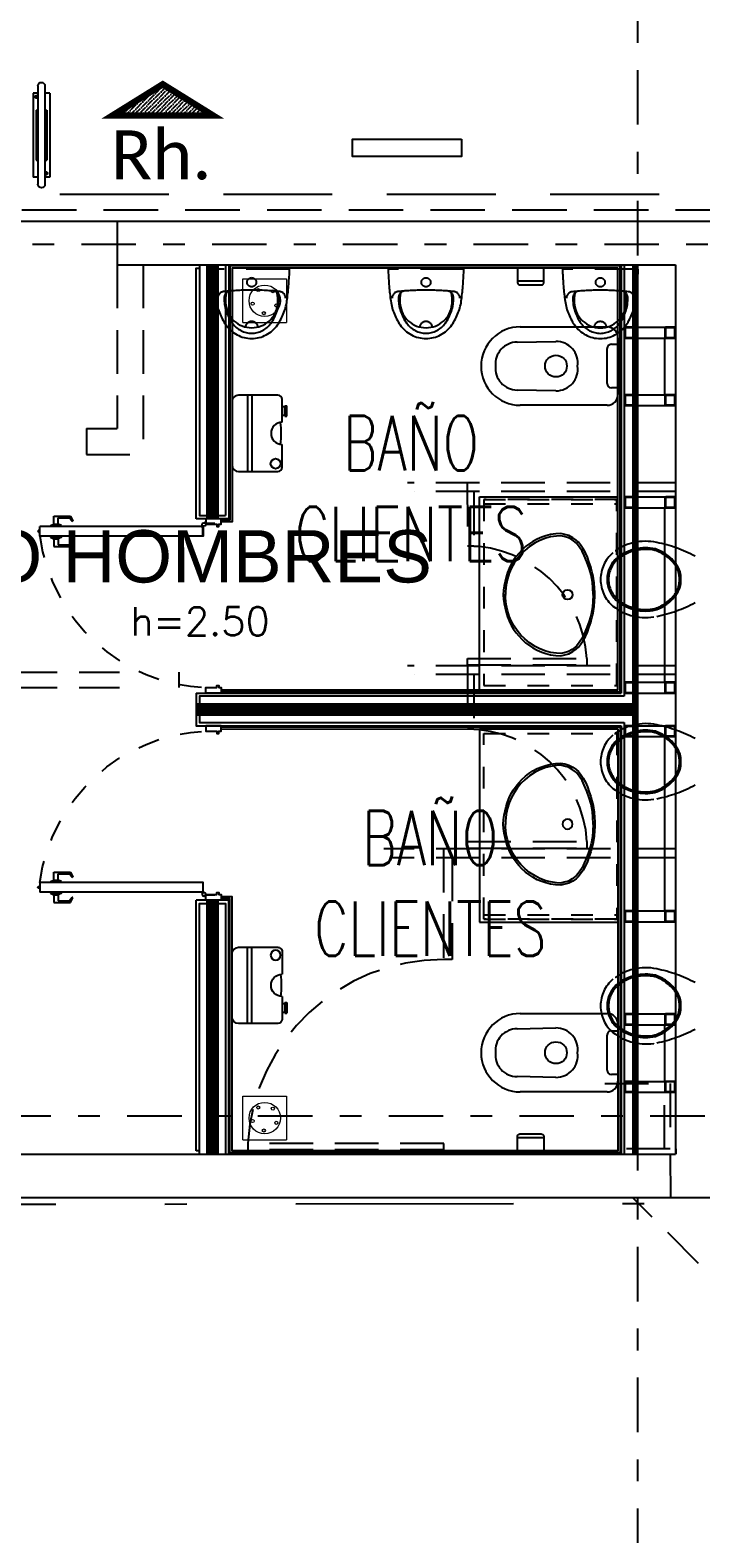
# Model space of a CAD drawing. Header units: millimetres. Extents: x 340 to 1003762, y 22 to 362022.
# Drawn here: x 433.36 to 436.44, y 32.43 to 39.33 of the extents above; entities that cross this region are included whole.
import ezdxf
from ezdxf.enums import TextEntityAlignment as Align
from ezdxf.xclip import XClip

# ---------------------------------------------------------------- set-up
doc = ezdxf.new("R2010")
doc.units = ezdxf.units.MM
doc.header["$XCLIPFRAME"] = 0
for name, pattern in [('LSBB_P_002 - PLANTA 1° NIVEL SALA DE VENTAS$0$000_ALTILLO PROPUESTA$0$HIDDEN', [0.375, 0.25, -0.125]), ('LSBB_P_002 - PLANTA 1° NIVEL SALA DE VENTAS$0$CONTINUOS', [0]), ('LSBB_P_002 - PLANTA 1° NIVEL SALA DE VENTAS$0$DASHDOT2', [0.5, 0.25, -0.125, 0, -0.125]), ('LSBB_P_002 - PLANTA 1° NIVEL SALA DE VENTAS$0$DASHDOTX2', [2, 1, -0.5, 0, -0.5]), ('LSBB_P_002 - PLANTA 1° NIVEL SALA DE VENTAS$0$DASHED', [0.75, 0.5, -0.25]), ('LSBB_P_002 - PLANTA 1° NIVEL SALA DE VENTAS$0$HIDDEN', [0.375, 0.25, -0.125]), ('LSBB_P_002 - PLANTA 1° NIVEL SALA DE VENTAS$0$HIDDEN2', [0.1875, 0.125, -0.0625])]:
    doc.linetypes.add(name, pattern=pattern)
for name, color, linetype in [('LSBB_P_002 - PLANTA 1° NIVEL SALA DE VENTAS$0$A-BAÑO-MUEB-ARTF', 2, 'Continuous'), ('LSBB_P_002 - PLANTA 1° NIVEL SALA DE VENTAS$0$A-DEMOLICIONES', 30, 'LSBB_P_002 - PLANTA 1° NIVEL SALA DE VENTAS$0$DASHED'), ('LSBB_P_002 - PLANTA 1° NIVEL SALA DE VENTAS$0$A-Equipos', 8, 'Continuous'), ('LSBB_P_002 - PLANTA 1° NIVEL SALA DE VENTAS$0$A-LAYOUT', 7, 'Continuous'), ('LSBB_P_002 - PLANTA 1° NIVEL SALA DE VENTAS$0$A-PILETAS NUEVAS 20-20', 8, 'Continuous'), ('LSBB_P_002 - PLANTA 1° NIVEL SALA DE VENTAS$0$A-PUERTAS', 2, 'Continuous'), ('LSBB_P_002 - PLANTA 1° NIVEL SALA DE VENTAS$0$A-SE CONSTRUYE RELLENO', 10, 'LSBB_P_002 - PLANTA 1° NIVEL SALA DE VENTAS$0$CONTINUOS'), ('LSBB_P_002 - PLANTA 1° NIVEL SALA DE VENTAS$0$A-TABIQUES', 3, 'Continuous'), ('LSBB_P_002 - PLANTA 1° NIVEL SALA DE VENTAS$0$A-Textos', 2, 'Continuous'), ('LSBB_P_002 - PLANTA 1° NIVEL SALA DE VENTAS$0$CENEFA', 6, 'LSBB_P_002 - PLANTA 1° NIVEL SALA DE VENTAS$0$HIDDEN'), ('LSBB_P_002 - PLANTA 1° NIVEL SALA DE VENTAS$0$EJES', 8, 'LSBB_P_002 - PLANTA 1° NIVEL SALA DE VENTAS$0$DASHDOT2'), ('LSBB_P_002 - PLANTA 1° NIVEL SALA DE VENTAS$0$MUROS', 5, 'Continuous'), ('LSBB_P_002 - PLANTA 1° NIVEL SALA DE VENTAS$0$N- EXTINTOR O RH', 1, 'Continuous'), ('XREF', 7, 'Continuous')]:
    doc.layers.add(name, color=color, linetype=linetype)
doc.styles.add('LSBB_P_002 - PLANTA 1° NIVEL SALA DE VENTAS$0$REF-LAYOUT-19$0$REF-LAYOUT-13$0$ROMANS', font='romans', dxfattribs={"height": 52})
doc.styles.add('LSBB_P_002 - PLANTA 1° NIVEL SALA DE VENTAS$0$ROMANS', font='romans')
doc.styles.add('LSBB_P_002 - PLANTA 1° NIVEL SALA DE VENTAS$0$SANSSERIF', font='sas_____.pfb')
doc.styles.add('LSBB_P_002 - PLANTA 1° NIVEL SALA DE VENTAS$0$STANDARD', font='txt')

# ---------------------------------------------------------------- blocks, each defined once
blk = doc.blocks.new('LSBB_P_002 - PLANTA 1° NIVEL SALA DE VENTAS$0$A$C4E5774C4')
for p, q in [((0.05, 0.18), (0.4482, 0.18)), ((0, -0.13), (0, 0.13)), ((0, 0.1), (0.0303, 0.1)), ((0.0503, 0.08), (0.0503, -0.08)), ((0.2845, 0.1135), (0.4625, 0.1098)), ((0.0303, -0.1), (0, -0.1)), ((0.4625, -0.1098), (0.2845, -0.1135)), ((0.4482, -0.18), (0.05, -0.18))]:
    blk.add_line(p, q)
blk.add_circle((0.2845, 0), 0.05)
for centre, radius, start, end in [((0.05, 0.13), 0.05, 89.99988, 179.99988), ((0.4482, 0), 0.18, 269.99988, 89.99988), ((0.0303, 0.08), 0.02, 359.99988, 89.99988), ((0.2845, 0.0135), 0.1, 89.99988, 187.75312), ((0.4625, 0.0098), 0.1, 354.37352, 89.99988), ((0.2845, -0.0135), 0.1, 172.24665, 269.99988), ((0.4625, -0.0098), 0.1, 269.99988, 5.62624), ((0.05, -0.13), 0.05, 179.99988, 269.99988), ((0.0303, -0.08), 0.02, 269.99988, 359.99988)]:
    blk.add_arc(centre, radius, start, end)
blk = doc.blocks.new('LSBB_P_002 - PLANTA 1° NIVEL SALA DE VENTAS$0$A$C780E563A')
at = {"lineweight": 20}
for p, q in [((0, 0), (0.2, 0)), ((0, -0.2), (0, 0)), ((0.2, 0), (0.2, -0.2)), ((0, -0.2), (0.2, -0.2))]:
    blk.add_line(p, q, dxfattribs=at)
for centre, radius in [((0.1, -0.1), 0.072), ((0.0701, -0.0513), 0.00705), ((0.137, -0.0565), 0.00705), ((0.0445, -0.1134), 0.00705), ((0.1528, -0.1218), 0.00705), ((0.0956, -0.157), 0.00705), ((0.0956, -0.157), 0.00705)]:
    blk.add_circle(centre, radius, dxfattribs=at)
blk = doc.blocks.new('LSBB_P_002 - PLANTA 1° NIVEL SALA DE VENTAS$0$PUERTA')
at = {"layer": 'LSBB_P_002 - PLANTA 1° NIVEL SALA DE VENTAS$0$A-PUERTAS', "color": 8}
for p, q in [((10820.3528, -160.5567), (10820.3416, -160.5794)), ((10820.3416, -160.5794), (10820.3449, -160.5808)), ((10820.3449, -160.5808), (10820.3566, -160.5645)), ((10820.4282, -160.5567), (10820.3528, -160.5567)), ((10820.4082, -160.5645), (10820.3566, -160.5645)), ((10820.4082, -160.5926), (10820.4082, -160.5645)), ((10820.4282, -160.5926), (10820.4282, -160.5567)), ((10819.7428, -160.609), (10819.7444, -160.609)), ((10819.7446, -160.608), (10819.7446, -160.645)), ((10819.7446, -160.645), (10819.7446, -160.649)), ((10820.3932, -160.5994), (10820.4082, -160.5926)), ((10820.4432, -160.5994), (10820.3932, -160.5994)), ((10820.3932, -160.604), (10820.3932, -160.5994)), ((10820.3932, -160.649), (10820.3932, -160.6536)), ((10820.4432, -160.6536), (10820.3932, -160.6536)), ((10820.3932, -160.6536), (10820.4082, -160.6604)), ((10820.4282, -160.5926), (10820.4082, -160.5926)), ((10820.4432, -160.5994), (10820.4282, -160.5926)), ((10820.4432, -160.6536), (10820.4282, -160.6604)), ((10820.4432, -160.604), (10820.4432, -160.5994)), ((10820.4432, -160.649), (10820.4432, -160.6536)), ((10820.4928, -160.6275), (10820.5018, -160.6275)), ((10820.4928, -160.6299), (10820.5004, -160.6299)), ((10820.5004, -160.6299), (10820.5004, -160.6275)), ((10820.5018, -160.6275), (10820.5018, -160.6256)), ((10819.6904, -160.6612), (10819.6966, -160.6612)), ((10819.6904, -160.6628), (10819.6904, -160.6612)), ((10819.6904, -160.6628), (10819.73, -160.6628)), ((10819.6966, -160.6604), (10819.6958, -160.6596)), ((10819.6966, -160.6604), (10819.6966, -160.6628)), ((10819.7023, -160.6604), (10819.7031, -160.6596)), ((10819.7023, -160.6628), (10819.7023, -160.6604)), ((10819.7023, -160.6612), (10819.7184, -160.6612)), ((10819.7184, -160.6604), (10819.7176, -160.6596)), ((10819.7184, -160.6604), (10819.7184, -160.6628)), ((10819.7242, -160.6604), (10819.725, -160.6596)), ((10819.7242, -160.6628), (10819.7242, -160.6604)), ((10819.7242, -160.6612), (10819.7306, -160.6612)), ((10820.3416, -160.6736), (10820.3449, -160.6722)), ((10820.3528, -160.6964), (10820.3416, -160.6736)), ((10820.3449, -160.6722), (10820.3566, -160.6885)), ((10820.4282, -160.6964), (10820.3528, -160.6964)), ((10820.4082, -160.6885), (10820.3566, -160.6885)), ((10820.4282, -160.6604), (10820.4082, -160.6604)), ((10820.4082, -160.6604), (10820.4082, -160.6885)), ((10820.4282, -160.6604), (10820.4282, -160.6964))]:
    blk.add_line(p, q, dxfattribs=at)
at = {"layer": 'LSBB_P_002 - PLANTA 1° NIVEL SALA DE VENTAS$0$A-PUERTAS'}
for p, q in [((10819.7428, -160.649), (10820.4928, -160.649)), ((10819.7446, -160.604), (10820.4928, -160.604)), ((10819.7446, -160.604), (10819.7446, -160.608)), ((10820.4928, -160.604), (10820.4928, -160.649))]:
    blk.add_line(p, q, dxfattribs=at)
for points in [[(10819.6606, -159.8846), (10819.7306, -159.8846), (10819.7306, -159.9096), (10819.6806, -159.9096), (10819.6806, -159.9196), (10819.6706, -159.9196), (10819.6706, -159.9096), (10819.6606, -159.9096), (10819.6606, -159.8846)], [(10819.6606, -160.6846), (10819.7306, -160.6846), (10819.7306, -160.6596), (10819.6806, -160.6596), (10819.6806, -160.6496), (10819.6706, -160.6496), (10819.6706, -160.6596), (10819.6606, -160.6596), (10819.6606, -160.6846)]]:
    blk.add_lwpolyline(points, close=True, dxfattribs=at)
blk.add_lwpolyline([(10819.7528, -160.649), (10819.7428, -160.649), (10819.7428, -160.604), (10819.7528, -160.604)], dxfattribs=at)
at = {"layer": 'LSBB_P_002 - PLANTA 1° NIVEL SALA DE VENTAS$0$A-PUERTAS', "color": 8}
for points in [[(10819.7444, -160.609), (10819.7444, -160.6168, 0.175682)], [(10819.7444, -160.6475, 0.175682), (10819.7453, -160.6506, -0.179898), (10819.7482, -160.6583)], [(10819.7184, -160.6612), (10819.7023, -160.6612, -0.414214)], [(10819.7276, -160.6612), (10819.7242, -160.6612, -0.414214)], [(10819.7292, -160.6628, -0.175682), (10819.7322, -160.6637, 0.179898), (10819.7399, -160.6666)]]:
    blk.add_lwpolyline(points, format="xyb", dxfattribs=at)
blk.add_circle((10819.7399, -160.6583), 0.00825, dxfattribs=at)
at = {"layer": 'LSBB_P_002 - PLANTA 1° NIVEL SALA DE VENTAS$0$A-PUERTAS', "color": 8, "linetype": 'LSBB_P_002 - PLANTA 1° NIVEL SALA DE VENTAS$0$HIDDEN2', "ltscale": 0.5}
blk.add_arc((10819.698, -160.711), 0.802, 7.66482, 87.76698, dxfattribs=at)
at = {"layer": 'LSBB_P_002 - PLANTA 1° NIVEL SALA DE VENTAS$0$A-PUERTAS', "color": 8}
for centre, radius, start, end in [((10819.7468, -160.6487), 0.00399, 183.93363, 211.44134), ((10820.492, -160.6348), 0.0134, 43.29489, 86.58517), ((10819.7304, -160.6652), 0.00399, 58.6144, 86.06637)]:
    blk.add_arc(centre, radius, start, end, dxfattribs=at)
blk = doc.blocks.new('LSBB_P_002 - PLANTA 1° NIVEL SALA DE VENTAS$0$YTRYTRYTRY')
at = {"linetype": 'Continuous'}
for p, q in [((10811.2349, -182.6878), (10811.2349, -181.8021)), ((10811.2349, -181.8021), (10811.8699, -181.8021)), ((10811.5876, -181.9826), (10811.561, -181.9863)), ((10811.6074, -181.981), (10811.5876, -181.9826)), ((10811.6238, -181.9848), (10811.6074, -181.981)), ((10811.4422, -182.0481), (10811.425, -182.0654)), ((10811.4637, -182.03), (10811.4422, -182.0481)), ((10811.4904, -182.0134), (10811.4637, -182.03)), ((10811.5119, -182.0021), (10811.4904, -182.0134)), ((10811.5386, -181.9916), (10811.5119, -182.0021)), ((10811.561, -181.9863), (10811.5386, -181.9916)), ((10811.6427, -181.9901), (10811.6238, -181.9848)), ((10811.6608, -181.9999), (10811.6427, -181.9901)), ((10811.6797, -182.015), (10811.6608, -181.9999)), ((10811.6926, -182.0315), (10811.6797, -182.015)), ((10811.7064, -182.0511), (10811.6926, -182.0315)), ((10811.7158, -182.0722), (10811.7064, -182.0511)), ((10811.3941, -182.1069), (10811.3812, -182.1287)), ((10811.4078, -182.0865), (10811.3941, -182.1069)), ((10811.425, -182.0654), (10811.4078, -182.0865)), ((10811.7279, -182.1001), (10811.7158, -182.0722)), ((10811.7382, -182.1302), (10811.7279, -182.1001)), ((10811.364, -182.1785), (10811.3579, -182.2056)), ((10811.3717, -182.1529), (10811.364, -182.1785)), ((10811.3812, -182.1287), (10811.3717, -182.1529)), ((10811.7468, -182.1604), (10811.7382, -182.1302)), ((10811.7528, -182.1935), (10811.7468, -182.1604)), ((10811.3545, -182.2373), (10811.354, -182.2494)), ((10811.354, -182.2513), (10811.354, -182.2494)), ((10811.354, -182.2513), (10811.354, -182.2531)), ((10811.3545, -182.2652), (10811.354, -182.2531)), ((10811.3579, -182.2056), (10811.3545, -182.2373)), ((10811.7545, -182.2199), (10811.7528, -182.1935)), ((10811.7563, -182.2494), (10811.7545, -182.2199)), ((10811.7563, -182.2531), (10811.7545, -182.2826)), ((10811.7563, -182.2494), (10811.7562, -182.2513)), ((10811.7563, -182.2531), (10811.7562, -182.2513)), ((10811.3579, -182.2969), (10811.3545, -182.2652)), ((10811.364, -182.324), (10811.3579, -182.2969)), ((10811.3717, -182.3496), (10811.364, -182.324)), ((10811.7528, -182.309), (10811.7468, -182.3421)), ((10811.7545, -182.2826), (10811.7528, -182.309)), ((10811.3812, -182.3738), (10811.3717, -182.3496)), ((10811.3941, -182.3956), (10811.3812, -182.3738)), ((10811.4078, -182.416), (10811.3941, -182.3956)), ((10811.7382, -182.3723), (10811.7279, -182.4024)), ((10811.7468, -182.3421), (10811.7382, -182.3723)), ((10811.425, -182.4371), (10811.4078, -182.416)), ((10811.4422, -182.4544), (10811.425, -182.4371)), ((10811.4637, -182.4725), (10811.4422, -182.4544)), ((10811.7064, -182.4514), (10811.6926, -182.471)), ((10811.7158, -182.4303), (10811.7064, -182.4514)), ((10811.7279, -182.4024), (10811.7158, -182.4303)), ((10811.4904, -182.4891), (10811.4637, -182.4725)), ((10811.5119, -182.5004), (10811.4904, -182.4891)), ((10811.5386, -182.5109), (10811.5119, -182.5004)), ((10811.561, -182.5162), (10811.5386, -182.5109)), ((10811.5876, -182.5199), (10811.561, -182.5162)), ((10811.6074, -182.5215), (10811.5876, -182.5199)), ((10811.6238, -182.5177), (10811.6074, -182.5215)), ((10811.6427, -182.5124), (10811.6238, -182.5177)), ((10811.6608, -182.5026), (10811.6427, -182.5124)), ((10811.6797, -182.4875), (10811.6608, -182.5026)), ((10811.6926, -182.471), (10811.6797, -182.4875)), ((10811.2349, -182.6878), (10811.8699, -182.6878))]:
    blk.add_line(p, q, dxfattribs=at)
at = {"color": 6, "linetype": 'LSBB_P_002 - PLANTA 1° NIVEL SALA DE VENTAS$0$HIDDEN2', "ltscale": 0.5}
for p, q in [((10811.2549, -181.8147), (10811.8649, -181.8147)), ((10811.2549, -181.8347), (10811.8649, -181.8347))]:
    blk.add_line(p, q, dxfattribs=at)
at = {"ltscale": 0.5}
blk.add_line((10811.8699, -182.6878), (10811.8699, -181.8021), dxfattribs=at)
at = {"color": 6, "linetype": 'LSBB_P_002 - PLANTA 1° NIVEL SALA DE VENTAS$0$HIDDEN2', "ltscale": 0.5}
blk.add_lwpolyline([(10811.8649, -182.6678), (10811.8649, -181.8147), (10811.2549, -181.8147), (10811.2549, -182.6678)], close=True, dxfattribs=at)
at = {"linetype": 'Continuous'}
blk.add_lwpolyline([(10811.7639, -182.2513), (10811.7639, -182.2393), (10811.7631, -182.2207), (10811.7614, -182.1966), (10811.7562, -182.1664), (10811.7511, -182.1446), (10811.7459, -182.1242), (10811.7382, -182.1039), (10811.7304, -182.0798), (10811.7218, -182.0594), (10811.7107, -182.0406), (10811.6986, -182.0225), (10811.6891, -182.0104), (10811.6788, -182.0006), (10811.6633, -181.9901), (10811.6444, -181.9803), (10811.6263, -181.975), (10811.6074, -181.9713), (10811.585, -181.9728), (10811.561, -181.9758), (10811.5395, -181.9818), (10811.5205, -181.9878), (10811.4999, -181.9961), (10811.4792, -182.0074), (10811.462, -182.0195), (10811.4465, -182.0308), (10811.4285, -182.0466), (10811.4156, -182.0617), (10811.4035, -182.0767), (10811.3915, -182.0933), (10811.3803, -182.1114), (10811.3708, -182.131), (10811.3631, -182.1498), (10811.3571, -182.1702), (10811.3519, -182.1905), (10811.3485, -182.2101), (10811.3453, -182.2311), (10811.3439, -182.2513), (10811.3453, -182.2714), (10811.3485, -182.2924), (10811.3519, -182.312), (10811.3571, -182.3323), (10811.3631, -182.3527), (10811.3708, -182.3715), (10811.3803, -182.3911), (10811.3915, -182.4092), (10811.4035, -182.4258), (10811.4156, -182.4408), (10811.4285, -182.4559), (10811.4465, -182.4717), (10811.462, -182.483), (10811.4792, -182.4951), (10811.4999, -182.5064), (10811.5205, -182.5147), (10811.5395, -182.5207), (10811.561, -182.5267), (10811.585, -182.5297), (10811.6074, -182.5313), (10811.6263, -182.5275), (10811.6444, -182.5222), (10811.6633, -182.5124), (10811.6788, -182.5019), (10811.6891, -182.4921), (10811.6986, -182.48), (10811.7107, -182.4619), (10811.7218, -182.4431), (10811.7304, -182.4227), (10811.7382, -182.3986), (10811.7459, -182.3783), (10811.7511, -182.3579), (10811.7562, -182.3361), (10811.7614, -182.3059), (10811.7631, -182.2818), (10811.7639, -182.2632)], close=True, dxfattribs=at)
blk.add_circle((10811.6389, -182.2513), 0.0227, dxfattribs=at)
blk = doc.blocks.new('LSBB_P_002 - PLANTA 1° NIVEL SALA DE VENTAS$0$A$C02DD20D9')
at = {"linetype": 'Continuous'}
for p, q in [((0, 0.21, 0), (0, 0.03, 0)), ((0.124, 0.23, 0), (0.02, 0.23, 0)), ((0.096, 0.252, 0), (0.048, 0.252, 0)), ((0.048, 0.242, 0), (0.048, 0.252, 0)), ((0.096, 0.242, 0), (0.048, 0.242, 0)), ((0.052, 0.23, 0), (0.052, 0.242, 0)), ((0.092, 0.23, 0), (0.092, 0.242, 0)), ((0.096, 0.242, 0), (0.096, 0.252, 0)), ((0.33, 0.23, 0), (0.226, 0.23, 0)), ((0.35, 0.03, 0), (0.35, 0.21, 0)), ((0, 0.091, 0), (0.35, 0.091, 0)), ((0, 0.071, 0), (0.35, 0.071, 0))]:
    blk.add_line(p, q, dxfattribs=at)
blk.add_circle((0.314, 0.2, 0), 0.023, dxfattribs=at)
for centre, radius, start, end in [((0.02, 0.21, 0), 0.02, 90, 180), ((0.175, 0.23, 0), 0.051, 180, 0), ((0.175, -0.0813, 0), 0.3073, 80.57044, 99.42956), ((0.33, 0.21, 0), 0.02, 0, 90), ((0.03, 0.03, 0), 0.03, 180, 270), ((0.32, 0.03, 0), 0.03, 270, 0)]:
    blk.add_arc(centre, radius, start, end, dxfattribs=at)
blk = doc.blocks.new('LSBB_P_002 - PLANTA 1° NIVEL SALA DE VENTAS$0$dph')
at = {"extrusion": (0, 0, -1)}
for p, q in [((-0.0598, 0.0688), (-0.0596, 0.0698)), ((-0.0596, 0.0698), (-0.0593, 0.0708)), ((-0.0593, 0.0708), (-0.0589, 0.0717)), ((-0.0589, 0.0717), (-0.0584, 0.0725)), ((-0.0584, 0.0725), (-0.0578, 0.0733)), ((-0.0578, 0.0733), (-0.0573, 0.0738)), ((-0.0573, 0.0738), (-0.0567, 0.0744)), ((-0.0567, 0.0744), (-0.0555, 0.0754)), ((-0.0555, 0.0754), (-0.0546, 0.0759)), ((-0.0546, 0.0759), (-0.0535, 0.0764)), ((-0.0535, 0.0764), (-0.0525, 0.0767)), ((-0.0525, 0.0767), (-0.0516, 0.0769)), ((-0.0516, 0.0769), (-0.0505, 0.077)), ((-0.0505, 0.077), (-0.05, 0.077)), ((-0.05, 0.077), (0.05, 0.077)), ((0.05, 0.077), (0.0518, 0.0769)), ((0.0518, 0.0769), (0.0535, 0.0764)), ((0.0535, 0.0764), (0.0551, 0.0756)), ((0.0551, 0.0756), (0.0566, 0.0745)), ((0.0566, 0.0745), (0.0574, 0.0738)), ((0.0574, 0.0738), (0.0585, 0.0723)), ((0.0585, 0.0723), (0.0593, 0.0706)), ((0.0593, 0.0706), (0.0598, 0.0692)), ((0.0598, 0.0692), (0.0599, 0.0681)), ((-0.06, 0.0679), (-0.0598, 0.0688)), ((-0.06, 0.067), (-0.06, 0.0679)), ((-0.06, 0), (-0.06, 0.067)), ((0.06, 0), (-0.06, 0)), ((0.0599, 0.0681), (0.06, 0.067)), ((0.06, 0.067), (0.06, 0))]:
    blk.add_line(p, q, dxfattribs=at)
at = {"linetype": 'Continuous'}
blk.add_line((0.06, 0.06), (-0.06, 0.06), dxfattribs=at)
blk = doc.blocks.new('LSBB_P_002 - PLANTA 1° NIVEL SALA DE VENTAS$0$A$C426C68F7')
at = {"color": 0}
for points in [[(-0.025, 0.0445), (-0.025, 0.0055, 0.414214), (-0.0195, 0), (0.0195, 0, 0.414214), (0.025, 0.0055), (0.025, 0.0445, 0.414214), (0.0195, 0.05), (-0.0195, 0.05, 0.414214)], [(-0.022, 0.0445), (-0.022, 0.0055, 0.414214), (-0.0195, 0.003), (0.0195, 0.003, 0.414214), (0.022, 0.0055), (0.022, 0.0445, 0.414214), (0.0195, 0.047), (-0.0195, 0.047, 0.414214)]]:
    blk.add_lwpolyline(points, format="xyb", close=True, dxfattribs=at)
blk = doc.blocks.new('LSBB_P_002 - PLANTA 1° NIVEL SALA DE VENTAS$0$ANTENADTEC2')
at = {"color": 0}
for p, q in [((192.5, 76), (-192.5, 76)), ((-192.5, 76), (-192.5, 54)), ((192.5, 76), (192.5, 54)), ((226, 54), (-226, 54)), ((226, 22), (-226, 22)), ((-192.5, 22), (-192.5, 0)), ((192.5, 0), (-192.5, 0)), ((-178.5, 64.2), (-181.5, 59)), ((-181.5, 59), (-178.6, 54)), ((-172.5, 64.2), (-178.5, 64.2)), ((-169.5, 59), (-172.5, 64.2)), ((-172.4, 54), (-169.5, 59)), ((115, 62), (-115, 62)), ((-115, 54), (-115, 62)), ((-115, 14), (-115, 22)), ((115, 14), (-115, 14)), ((115, 54), (115, 62)), ((115, 14), (115, 22)), ((172.4, 22), (169.5, 17)), ((169.5, 17), (172.5, 11.8)), ((172.5, 11.8), (178.5, 11.8)), ((178.5, 11.8), (181.5, 17)), ((181.5, 17), (178.6, 22)), ((192.5, 22), (192.5, 0))]:
    blk.add_line(p, q, dxfattribs=at)
for centre in [(-175.5, 59), (175.5, 17)]:
    blk.add_circle(centre, 3.5, dxfattribs=at)
for centre, radius, start, end in [((-226, 38), 16, 90, 270), ((-175.5, 59), 7, 314.41531, 225.58469), ((175.5, 17), 7, 134.41531, 45.58469), ((226, 38), 16, 270, 90)]:
    blk.add_arc(centre, radius, start, end, dxfattribs=at)
blk = doc.blocks.new('LSBB_P_002 - PLANTA 1° NIVEL SALA DE VENTAS$0$A$C1DC406FA')
at = {"layer": 'LSBB_P_002 - PLANTA 1° NIVEL SALA DE VENTAS$0$N- EXTINTOR O RH', "linetype": 'ByBlock'}
h = blk.add_hatch(dxfattribs=at)
h.set_pattern_fill('ANSI36,_I', color=256, scale=0.105, style=2)
h.set_pattern_definition([(45, (7209.541527, -17711.555046), (0.006960582377, 0.0255221353835), [0.0328125, -0.0065625, 0, -0.0065625])])
h.paths.add_polyline_path([(0.283, 0.5447), (0.5135, 0.4015), (0.0526, 0.4015)])
at = {"layer": 'LSBB_P_002 - PLANTA 1° NIVEL SALA DE VENTAS$0$N- EXTINTOR O RH', "const_width": 0.03}
blk.add_lwpolyline([(0.283, 0.5447), (0.283, 0.5447), (0.5135, 0.4015), (0.0526, 0.4015)], close=True, dxfattribs=at)
at = {"layer": 'LSBB_P_002 - PLANTA 1° NIVEL SALA DE VENTAS$0$N- EXTINTOR O RH', "insert": (0.2756, 0.2194), "char_height": 0.225, "width": 5.007389, "attachment_point": 5, "style": 'LSBB_P_002 - PLANTA 1° NIVEL SALA DE VENTAS$0$STANDARD'}
blk.add_mtext('{\\fCalibri|b0|i0|c0|p34;Rh.}', dxfattribs=at)
blk = doc.blocks.new('LSBB_P_002 - PLANTA 1° NIVEL SALA DE VENTAS$0$RH. EXISTENTE')
at = {"layer": 'LSBB_P_002 - PLANTA 1° NIVEL SALA DE VENTAS$0$N- EXTINTOR O RH', "color": 20}
blk.add_blockref('LSBB_P_002 - PLANTA 1° NIVEL SALA DE VENTAS$0$A$C1DC406FA', (848.9779, 253.356), dxfattribs=at)
blk = doc.blocks.new('LSBB_P_002 - PLANTA 1° NIVEL SALA DE VENTAS$0$DEMOL')
at = {"layer": 'LSBB_P_002 - PLANTA 1° NIVEL SALA DE VENTAS$0$A-DEMOLICIONES', "linetype": 'LSBB_P_002 - PLANTA 1° NIVEL SALA DE VENTAS$0$000_ALTILLO PROPUESTA$0$HIDDEN', "ltscale": 0.8}
for p, q in [((1049.051, 253.0727), (1049.051, 252.3218)), ((1049.171, 253.0727), (1049.171, 252.2018)), ((1049.8429, 253.0524), (1049.4949, 253.0524)), ((1050.6429, 253.0522), (1050.2949, 253.0522)), ((1051.4429, 253.0519), (1051.0949, 253.0519)), ((1048.9103, 252.3218), (1049.051, 252.3218)), ((1048.9103, 252.3218), (1048.9103, 252.2018)), ((1048.9103, 252.2018), (1049.171, 252.2018)), ((1051.6144, 252.0717), (1050.3844, 252.0717)), ((1051.6144, 252.0717), (1050.3844, 252.0717)), ((1051.6144, 252.0317), (1050.4144, 252.0317)), ((1051.6144, 252.0317), (1050.4144, 252.0317)), ((1050.6585, 252.0717), (1050.6586, 251.7817)), ((1050.6585, 252.0717), (1050.6586, 251.7817)), ((1050.6885, 252.0317), (1050.6886, 251.7817)), ((1050.6885, 252.0317), (1050.6886, 251.7817)), ((1050.6886, 251.7817), (1050.6586, 251.7817)), ((1050.6886, 251.7817), (1050.6586, 251.7817)), ((1051.6146, 251.2317), (1050.3846, 251.2317)), ((1051.6146, 251.2317), (1050.3846, 251.2317)), ((1050.6586, 251.236), (1050.6586, 251.266)), ((1050.6586, 251.266), (1051.2085, 251.266)), ((1050.6586, 251.236), (1050.6586, 251.266)), ((1050.6586, 251.266), (1051.2085, 251.266)), ((1050.6586, 251.236), (1051.2085, 251.236)), ((1050.6586, 251.236), (1051.2085, 251.236)), ((1050.6587, 251.2317), (1050.6588, 250.9417)), ((1050.6587, 251.2317), (1050.6588, 250.9417)), ((1051.2085, 251.236), (1051.2085, 251.266)), ((1051.2085, 251.236), (1051.2085, 251.266)), ((1047.677, 251.2027), (1049.0619, 251.2027)), ((1047.677, 251.2027), (1049.0619, 251.2027)), ((1049.3359, 251.1327), (1049.3359, 251.2027)), ((1049.3359, 251.1327), (1049.3359, 251.2027)), ((1051.6146, 251.1917), (1050.4146, 251.1917)), ((1051.6146, 251.1917), (1050.4146, 251.1917)), ((1050.6887, 251.1917), (1050.6888, 250.9417)), ((1050.6887, 251.1917), (1050.6888, 250.9417)), ((1047.677, 251.1326), (1049.0619, 251.1327)), ((1047.677, 251.1326), (1049.0619, 251.1327)), ((1050.6888, 250.9417), (1050.6588, 250.9417)), ((1050.6888, 250.9417), (1050.6588, 250.9417)), ((1051.6148, 250.3917), (1050.2748, 250.3917)), ((1051.6148, 250.3917), (1050.2748, 250.3917)), ((1050.5489, 250.3917), (1050.549, 249.8848)), ((1050.5489, 250.3917), (1050.549, 249.8848)), ((1050.6588, 250.396), (1050.6588, 250.426)), ((1050.6588, 250.426), (1051.2087, 250.426)), ((1050.6588, 250.396), (1050.6588, 250.426)), ((1050.6588, 250.426), (1051.2087, 250.426)), ((1050.6588, 250.396), (1051.2087, 250.396)), ((1050.6588, 250.396), (1051.2087, 250.396)), ((1051.2087, 250.396), (1051.2087, 250.426)), ((1051.2087, 250.396), (1051.2087, 250.426)), ((1051.6148, 250.3517), (1050.3148, 250.3517)), ((1051.6148, 250.3517), (1050.3148, 250.3517)), ((1050.5889, 250.3517), (1050.589, 249.8848)), ((1050.5889, 250.3517), (1050.589, 249.8848)), ((1050.589, 249.8848), (1050.549, 249.8848)), ((1050.589, 249.8848), (1050.549, 249.8848)), ((1051.2895, 249.3156), (1051.5895, 249.3156)), ((1051.5635, 249.0157), (1051.5635, 249.3157)), ((1051.5895, 249.3156), (1051.5895, 249.0156)), ((1050.5507, 249.0408), (1049.6509, 249.0408)), ((1050.5507, 249.0408), (1049.6509, 249.0408)), ((1049.6509, 249.0408), (1049.6509, 249.0105)), ((1050.5507, 249.0105), (1049.6509, 249.0105)), ((1050.5507, 249.0105), (1050.5507, 249.0408)), ((1050.5507, 249.0105), (1050.5507, 249.0408)), ((1051.5895, 249.0156), (1051.2895, 249.0156)), ((1052.3558, 247.8533), (1051.4184, 248.7906))]:
    blk.add_line(p, q, dxfattribs=at)
for centre in [(1049.6689, 252.9924), (1050.4689, 252.9922), (1051.2689, 252.9919)]:
    blk.add_circle(centre, 0.021, dxfattribs=at)
for centre, radius, start, end in [((1051.1737, 253.1163), 1.68, 182.18027, 186.90205), ((1048.1641, 253.1163), 1.68, 353.09795, 357.81973), ((1051.9737, 253.1162), 1.68, 182.18027, 186.90205), ((1048.9641, 253.1162), 1.68, 353.09795, 357.81973), ((1052.7737, 253.1158), 1.68, 182.18027, 186.90205), ((1049.7641, 253.1158), 1.68, 353.09795, 357.81973), ((1049.543, 252.9196), 0.03, 96.17867, 179.62837), ((1049.6689, 251.7564), 1.2, 90, 96.17867), ((1049.573, 252.9225), 0.03, 94.7005, 178.54741), ((1049.7166, 252.9089), 0.168, 170.46338, 186.32924), ((1049.6101, 252.9268), 0.06, 162.68454, 170.46338), ((1049.6689, 251.7564), 1.2, 83.82133, 90), ((1049.7648, 252.9225), 0.03, 1.45259, 85.2995), ((1049.7277, 252.9268), 0.06, 9.53662, 17.31546), ((1049.6212, 252.9089), 0.168, 353.67076, 9.53662), ((1049.7948, 252.9196), 0.03, 0.37163, 83.82133), ((1050.343, 252.9194), 0.03, 96.17867, 179.62837), ((1050.4689, 251.7562), 1.2, 90, 96.17867), ((1050.373, 252.9223), 0.03, 94.7005, 178.54741), ((1050.5166, 252.9087), 0.168, 170.46338, 186.32924), ((1050.4101, 252.9266), 0.06, 162.68454, 170.46338), ((1050.4689, 251.7562), 1.2, 83.82133, 90), ((1050.5648, 252.9223), 0.03, 1.45259, 85.2995), ((1050.5277, 252.9266), 0.06, 9.53662, 17.31546), ((1050.4212, 252.9087), 0.168, 353.67076, 9.53662), ((1050.5948, 252.9194), 0.03, 0.37163, 83.82133), ((1051.143, 252.9191), 0.03, 96.17867, 179.62837), ((1051.2689, 251.7559), 1.2, 90, 96.17867), ((1051.173, 252.922), 0.03, 94.7005, 178.54741), ((1051.3166, 252.9084), 0.168, 170.46338, 186.32924), ((1051.2101, 252.9263), 0.06, 162.68454, 170.46338), ((1051.2689, 251.7559), 1.2, 83.82133, 90), ((1051.3648, 252.922), 0.03, 1.45259, 85.2995), ((1051.3277, 252.9263), 0.06, 9.53662, 17.31546), ((1051.2212, 252.9084), 0.168, 353.67076, 9.53662), ((1051.3948, 252.9191), 0.03, 0.37163, 83.82133), ((1049.768, 252.9462), 0.264, 186.90205, 214.37306), ((1049.735, 252.9184), 0.192, 178.54741, 216.66031), ((1049.6689, 252.9036), 0.12, 186.32924, 270), ((1049.6689, 252.9036), 0.12, 270, 353.67076), ((1049.6028, 252.9184), 0.192, 323.33969, 1.45259), ((1049.5699, 252.9462), 0.264, 325.62694, 353.09795), ((1050.568, 252.946), 0.264, 186.90205, 214.37306), ((1050.535, 252.9182), 0.192, 178.54741, 216.66031), ((1050.4689, 252.9034), 0.12, 186.32924, 270), ((1050.4689, 252.9034), 0.12, 270, 353.67076), ((1050.4028, 252.9182), 0.192, 323.33969, 1.45259), ((1050.3699, 252.946), 0.264, 325.62694, 353.09795), ((1051.368, 252.9456), 0.264, 186.90205, 214.37306), ((1051.335, 252.9178), 0.192, 178.54741, 216.66031), ((1051.2689, 252.9031), 0.12, 186.32924, 270), ((1051.2689, 252.9031), 0.12, 270, 353.67076), ((1051.2028, 252.9178), 0.192, 323.33969, 1.45259), ((1051.1699, 252.9456), 0.264, 325.62694, 353.09795), ((1049.6689, 252.8784), 0.144, 214.37306, 270), ((1049.6689, 252.8664), 0.108, 215.47603, 270), ((1049.6689, 252.7824), 0.03, 90, 170.58615), ((1049.6689, 252.7824), 0.03, 9.41385, 90), ((1049.6689, 252.8664), 0.108, 270, 324.52397), ((1049.6689, 252.8784), 0.144, 270, 325.62694), ((1050.4689, 252.8782), 0.144, 214.37306, 270), ((1050.4689, 252.8662), 0.108, 215.47603, 270), ((1050.4689, 252.7822), 0.03, 90, 170.58615), ((1050.4689, 252.7822), 0.03, 9.41385, 90), ((1050.4689, 252.8662), 0.108, 270, 324.52397), ((1050.4689, 252.8782), 0.144, 270, 325.62694), ((1051.2689, 252.8779), 0.144, 214.37306, 270), ((1051.2689, 252.8659), 0.108, 215.47603, 270), ((1051.2689, 252.7819), 0.03, 90, 170.58615), ((1051.2689, 252.7819), 0.03, 9.41385, 90), ((1051.2689, 252.8659), 0.108, 270, 324.52397), ((1051.2689, 252.8779), 0.144, 270, 325.62694), ((1050.6586, 251.2318), 0.5499, 3.5638, 90), ((1050.6586, 251.2318), 0.5499, 3.5638, 90), ((1051.4768, 251.5636), 0.24, 77.70481, 128.62666), ((1051.4768, 251.5636), 0.21, 77.70481, 128.52402), ((1051.4768, 251.5636), 0.203, 77.817, 128.49501), ((1051.4571, 251.5794), 0.193, 37.22303, 71.09046), ((1051.4571, 251.5794), 0.2, 37.22303, 71.20835), ((1051.3995, 251.1609), 0.65, 62.04722, 78.6059), ((1051.4299, 251.6286), 0.16, 130.03737, 180), ((1051.4299, 251.6286), 0.13, 130.19714, 180), ((1051.4299, 251.6286), 0.123, 130.2445, 180), ((1051.5329, 251.6356), 0.0987, 5.40379, 37.846), ((1051.5329, 251.6356), 0.1057, 5.40379, 37.846), ((1051.4299, 251.6286), 0.16, 180, 229.96263), ((1051.4299, 251.6286), 0.13, 180, 229.80286), ((1051.4299, 251.6286), 0.123, 180, 229.7555), ((1051.4589, 251.6286), 0.173, 0, 5.40379), ((1051.4589, 251.6286), 0.173, 354.59621, 0), ((1051.4589, 251.6286), 0.18, 0, 5.40379), ((1051.4589, 251.6286), 0.18, 354.59621, 0), ((1051.4571, 251.6777), 0.193, 288.90954, 322.77697), ((1051.4571, 251.6777), 0.2, 288.79165, 322.77697), ((1051.5329, 251.6216), 0.0987, 322.154, 354.59621), ((1051.5329, 251.6216), 0.1057, 322.154, 354.59621), ((1051.4768, 251.6936), 0.24, 231.37334, 282.29519), ((1051.4768, 251.6936), 0.21, 231.47598, 282.29519), ((1051.4768, 251.6936), 0.203, 231.50499, 282.183), ((1051.3995, 252.0963), 0.65, 281.3941, 297.95278), ((1050.6588, 250.3918), 0.5499, 3.5638, 90), ((1050.6588, 250.3918), 0.5499, 3.5638, 90), ((1051.4768, 250.7267), 0.24, 77.70481, 128.62666), ((1051.4768, 250.7267), 0.21, 77.70481, 128.52402), ((1051.4768, 250.7267), 0.203, 77.817, 128.49501), ((1051.4571, 250.7426), 0.2, 37.22303, 71.20835), ((1051.3995, 250.324), 0.65, 62.04722, 78.6059), ((1051.4299, 250.7917), 0.16, 130.03737, 180), ((1051.4299, 250.7917), 0.13, 130.19714, 180), ((1051.4299, 250.7917), 0.123, 130.2445, 180), ((1051.4571, 250.7426), 0.193, 37.22303, 71.09046), ((1051.5329, 250.7987), 0.0987, 5.40379, 37.846), ((1051.5329, 250.7987), 0.1057, 5.40379, 37.846), ((1051.4299, 250.7917), 0.16, 180, 229.96263), ((1051.4299, 250.7917), 0.13, 180, 229.80286), ((1051.4299, 250.7917), 0.123, 180, 229.7555), ((1051.4589, 250.7917), 0.173, 0, 5.40379), ((1051.4589, 250.7917), 0.173, 354.59621, 0), ((1051.4589, 250.7917), 0.18, 0, 5.40379), ((1051.4589, 250.7917), 0.18, 354.59621, 0), ((1051.4571, 250.8409), 0.193, 288.90954, 322.77697), ((1051.5329, 250.7847), 0.0987, 322.154, 354.59621), ((1051.5329, 250.7847), 0.1057, 322.154, 354.59621), ((1051.4768, 250.8567), 0.24, 231.37334, 282.29519), ((1051.4768, 250.8567), 0.21, 231.47598, 282.29519), ((1051.4768, 250.8567), 0.203, 231.50499, 282.183), ((1051.4571, 250.8409), 0.2, 288.79165, 322.77697), ((1051.3995, 251.2594), 0.65, 281.3941, 297.95278), ((1050.549, 248.9849), 0.8999, 90, 176.4362), ((1050.549, 248.9849), 0.8999, 90, 176.4362), ((1051.4768, 249.6067), 0.24, 77.70481, 128.62666), ((1051.3995, 249.204), 0.65, 62.04722, 78.6059), ((1051.4299, 249.6717), 0.16, 130.03737, 180), ((1051.4299, 249.6717), 0.13, 130.19714, 180), ((1051.4299, 249.6717), 0.123, 130.2445, 180), ((1051.4768, 249.6067), 0.21, 77.70481, 128.52402), ((1051.4768, 249.6067), 0.203, 77.817, 128.49501), ((1051.4571, 249.6226), 0.193, 37.22303, 71.09046), ((1051.4571, 249.6226), 0.2, 37.22303, 71.20835), ((1051.5329, 249.6787), 0.0987, 5.40379, 37.846), ((1051.5329, 249.6787), 0.1057, 5.40379, 37.846), ((1051.4589, 249.6717), 0.173, 0, 5.40379), ((1051.4589, 249.6717), 0.18, 0, 5.40379), ((1051.4299, 249.6717), 0.16, 180, 229.96263), ((1051.4299, 249.6717), 0.13, 180, 229.80286), ((1051.4299, 249.6717), 0.123, 180, 229.7555), ((1051.5329, 249.6647), 0.0987, 322.154, 354.59621), ((1051.5329, 249.6647), 0.1057, 322.154, 354.59621), ((1051.4589, 249.6717), 0.173, 354.59621, 0), ((1051.4589, 249.6717), 0.18, 354.59621, 0), ((1051.4768, 249.7367), 0.24, 231.37334, 282.29519), ((1051.4768, 249.7367), 0.21, 231.47598, 282.29519), ((1051.4768, 249.7367), 0.203, 231.50499, 282.183), ((1051.4571, 249.7209), 0.193, 288.90954, 322.77697), ((1051.4571, 249.7209), 0.2, 288.79165, 322.77697), ((1051.3995, 250.1394), 0.65, 281.3941, 297.95278)]:
    blk.add_arc(centre, radius, start, end, dxfattribs=at)
at = {"layer": 'LSBB_P_002 - PLANTA 1° NIVEL SALA DE VENTAS$0$A-DEMOLICIONES', "linetype": 'LSBB_P_002 - PLANTA 1° NIVEL SALA DE VENTAS$0$000_ALTILLO PROPUESTA$0$HIDDEN', "ltscale": 0.8, "style": 'LSBB_P_002 - PLANTA 1° NIVEL SALA DE VENTAS$0$SANSSERIF'}
blk.add_text('BANO HOMBRES', height=0.24, rotation=0, dxfattribs=at).set_placement((1047.7577, 251.6146))
at = {"layer": 'LSBB_P_002 - PLANTA 1° NIVEL SALA DE VENTAS$0$A-DEMOLICIONES', "linetype": 'LSBB_P_002 - PLANTA 1° NIVEL SALA DE VENTAS$0$000_ALTILLO PROPUESTA$0$HIDDEN', "ltscale": 0.8, "style": 'LSBB_P_002 - PLANTA 1° NIVEL SALA DE VENTAS$0$REF-LAYOUT-19$0$REF-LAYOUT-13$0$ROMANS'}
blk.add_text('h=2.50', height=0.13, dxfattribs=at).set_placement((1049.4319, 251.3715), align=Align.CENTER)
blk = doc.blocks.new('LSBB_P_002 - PLANTA 1° NIVEL SALA DE VENTAS', base_point=(223.5696, 14.2202))
at = {"color": 9, "ltscale": 0.2}
for points in [[(849.5289, 251.1122), (851.3594, 251.1121), (851.3594, 253.0676), (849.5689, 253.0676), (849.5689, 251.9022), (849.5289, 251.9022)], [(849.5289, 251.1222), (851.3494, 251.1221), (851.3494, 253.0576), (849.5789, 253.0576), (849.5789, 251.8922), (849.5289, 251.8922)], [(851.4242, 252.7862), (851.5699, 252.7862)], [(851.4242, 252.7362), (851.5699, 252.7362)], [(851.4296, 252.4762), (851.4294, 252.7362)], [(851.5645, 252.4762), (851.5643, 252.7362)], [(851.4242, 252.4761), (851.5699, 252.4762)], [(851.4242, 252.4261), (851.5699, 252.4262)], [(851.4242, 252.0071), (851.5699, 252.0072)], [(851.4242, 251.9571), (851.5699, 251.9572)], [(851.4296, 251.1572), (851.4294, 251.9572)], [(851.5645, 251.1572), (851.5643, 251.9572)], [(851.4242, 251.1571), (851.5699, 251.1572)], [(851.4242, 251.1071), (851.5699, 251.1072)], [(849.5289, 250.9522), (851.3594, 250.9521), (851.3599, 248.9967), (849.5689, 248.9967), (849.5689, 250.1621), (849.5289, 250.1621)], [(849.5289, 250.9422), (851.3494, 250.9421), (851.3499, 249.0067), (849.5789, 249.0067), (849.5789, 250.1721), (849.5289, 250.1721)], [(851.4242, 250.9572), (851.5699, 250.9572)], [(851.4242, 250.9072), (851.5699, 250.9072)], [(851.4296, 250.1072), (851.4294, 250.9072)], [(851.5645, 250.1072), (851.5643, 250.9072)], [(851.4242, 250.1072), (851.5699, 250.1072)], [(851.4242, 250.0572), (851.5699, 250.0572)], [(851.4242, 249.6353), (851.5699, 249.6353)], [(851.4242, 249.5853), (851.5699, 249.5853)], [(851.4296, 249.3253), (851.4294, 249.5853)], [(851.5645, 249.3253), (851.5643, 249.5853)], [(851.4242, 249.3253), (851.5699, 249.3253)], [(851.4242, 249.2753), (851.5699, 249.2753)]]:
    blk.add_lwpolyline(points, dxfattribs=at)
at = {"layer": 'LSBB_P_002 - PLANTA 1° NIVEL SALA DE VENTAS$0$A-LAYOUT', "color": 4}
blk.add_lwpolyline([(850.632, 253.6491), (850.632, 253.5691), (850.132, 253.5691), (850.132, 253.6491)], close=True, dxfattribs=at)
at = {"layer": 'LSBB_P_002 - PLANTA 1° NIVEL SALA DE VENTAS$0$A-SE CONSTRUYE RELLENO'}
for points, const_width in [([(849.4889, 251.9072), (849.4889, 253.0726)], 0.06), ([(851.4289, 253.0726), (851.4289, 248.9917)], 0.03), ([(849.4139, 251.0322), (851.4289, 251.0322)], 0.06), ([(849.4889, 250.1571), (849.4889, 248.9917)], 0.06)]:
    blk.add_lwpolyline(points, dxfattribs=dict(at, const_width=const_width))
at = {"layer": 'LSBB_P_002 - PLANTA 1° NIVEL SALA DE VENTAS$0$A-TABIQUES', "color": 8, "ltscale": 3}
for p, q in [((849.5489, 253.0726), (849.5489, 251.9222)), ((851.3789, 253.0726), (851.3789, 251.0922)), ((851.4389, 253.0726), (851.4389, 248.9917)), ((851.3789, 250.9722), (851.3789, 248.9917))]:
    blk.add_line(p, q, dxfattribs=at)
at = {"layer": 'LSBB_P_002 - PLANTA 1° NIVEL SALA DE VENTAS$0$A-TABIQUES', "ltscale": 3}
for p, q in [((849.5639, 253.0726), (849.5639, 251.9072)), ((851.3639, 253.0726), (851.3639, 251.1072)), ((849.5639, 251.9072), (849.4139, 251.9072)), ((849.4139, 251.1072), (851.3639, 251.1072)), ((849.4139, 250.9572), (851.3644, 250.9571)), ((851.3639, 250.9572), (851.3639, 248.9917)), ((849.5639, 250.1571), (849.4139, 250.1571)), ((849.5639, 248.9917), (849.5639, 250.1571))]:
    blk.add_line(p, q, dxfattribs=at)
at = {"layer": 'LSBB_P_002 - PLANTA 1° NIVEL SALA DE VENTAS$0$A-TABIQUES', "color": 8, "ltscale": 3}
for points in [[(849.4289, 253.0726), (849.4289, 251.9222), (849.5489, 251.9222)], [(851.3789, 251.0922), (849.4289, 251.0922), (849.4289, 250.9722), (851.3789, 250.9722)], [(849.4289, 248.9917), (849.4289, 250.1421), (849.5489, 250.1421), (849.5489, 248.9917)]]:
    blk.add_lwpolyline(points, dxfattribs=at)
at = {"layer": 'LSBB_P_002 - PLANTA 1° NIVEL SALA DE VENTAS$0$A-TABIQUES', "ltscale": 3}
for points in [[(849.4139, 251.9072), (849.4139, 253.0576), (849.4289, 253.0576)], [(849.4139, 251.1072), (849.4139, 250.9572), (851.3639, 250.9572)], [(849.4139, 249.0067), (849.4139, 250.1571)], [(849.4289, 249.0067), (849.4139, 249.0067)]]:
    blk.add_lwpolyline(points, dxfattribs=at)
at = {"layer": 'LSBB_P_002 - PLANTA 1° NIVEL SALA DE VENTAS$0$CENEFA', "color": 7, "linetype": 'LSBB_P_002 - PLANTA 1° NIVEL SALA DE VENTAS$0$HIDDEN'}
blk.add_line((851.8644, 253.3226), (825.4895, 253.3226), dxfattribs=at)
at = {"layer": 'LSBB_P_002 - PLANTA 1° NIVEL SALA DE VENTAS$0$CENEFA', "color": 7, "ltscale": 2}
blk.add_lwpolyline([(795.6145, 253.3956), (795.6145, 257.7156), (795.8395, 257.7156), (795.8395, 258.1556), (798.4273, 258.1556), (798.4273, 257.9171), (798.5795, 257.9171), (798.5795, 263.4156), (795.6945, 263.4156), (795.6945, 296.9256), (872.8295, 296.9256), (872.8295, 249.1906), (859.1489, 249.1906), (859.1489, 250.068), (855.8019, 250.068), (855.8019, 257.6795), (849.1846, 257.6795), (849.1846, 262.9554), (848.6586, 262.9554), (848.6586, 257.1295), (855.289, 257.1295), (855.289, 253.3956)], close=True, dxfattribs=at)
blk.add_lwpolyline([(855.289, 253.3956), (795.6145, 253.3956), (795.6145, 257.7156), (795.2145, 257.7156), (795.2145, 252.9956), (827.3395, 252.9956), (827.3395, 253.2156), (835.5395, 253.2156), (835.5395, 253.3956), (843.3395, 253.3956), (843.3392, 253.2726), (851.8144, 253.2725), (851.8049, 253.3156), (855.4424, 253.3156), (855.4519, 253.3226), (855.6019, 253.3226)], dxfattribs=at)
at = {"layer": 'LSBB_P_002 - PLANTA 1° NIVEL SALA DE VENTAS$0$EJES'}
for p, q in [((851.4395, 330.1656), (851.4395, 242.5191)), ((879.7376, 253.1656), (769.0572, 253.1656)), ((878.7478, 249.1656), (769.0572, 249.1656))]:
    blk.add_line(p, q, dxfattribs=at)
at = {"layer": 'LSBB_P_002 - PLANTA 1° NIVEL SALA DE VENTAS$0$MUROS'}
for p, q in [((849.051, 253.2727), (849.051, 253.0727)), ((849.051, 253.2725), (851.8144, 253.2725)), ((849.051, 253.0725), (851.6144, 253.0725)), ((851.6144, 253.0725), (851.6145, 248.9906)), ((851.6149, 249.0157), (851.6149, 248.9917)), ((835.0395, 248.9906), (851.6145, 248.9906)), ((850.1746, 248.9917), (850.1346, 248.9917)), ((851.5901, 248.9917), (851.5902, 248.7917)), ((851.8144, 248.7906), (839.6589, 248.7906))]:
    blk.add_line(p, q, dxfattribs=at)
at = {"layer": 'LSBB_P_002 - PLANTA 1° NIVEL SALA DE VENTAS$0$MUROS', "color": 2, "linetype": 'LSBB_P_002 - PLANTA 1° NIVEL SALA DE VENTAS$0$DASHDOTX2'}
blk.add_line((780.5708, 248.6831), (887.2061, 248.8062), dxfattribs=at)
at = {"color": 9, "ltscale": 0.2}
for p in [(851.4046, 252.7362), (851.5895, 252.7362), (851.4046, 252.4261), (851.5895, 252.4262), (851.4046, 251.9571), (851.5895, 251.9572), (851.4046, 251.1071), (851.5895, 251.1072), (851.4046, 250.9072), (851.5895, 250.9072), (851.4046, 250.0572), (851.5895, 250.0572), (851.4046, 249.5853), (851.5895, 249.5853), (851.4046, 249.2753), (851.5895, 249.2753)]:
    blk.add_blockref('LSBB_P_002 - PLANTA 1° NIVEL SALA DE VENTAS$0$A$C426C68F7', p, dxfattribs=at)
at = {"layer": 'LSBB_P_002 - PLANTA 1° NIVEL SALA DE VENTAS$0$A-BAÑO-MUEB-ARTF', "xscale": -1, "rotation": 180}
blk.add_blockref('LSBB_P_002 - PLANTA 1° NIVEL SALA DE VENTAS$0$dph', (850.9493, 253.0576), dxfattribs=at)
at = {"layer": 'LSBB_P_002 - PLANTA 1° NIVEL SALA DE VENTAS$0$A-BAÑO-MUEB-ARTF', "color": 2, "rotation": 180}
for p in [(851.3498, 252.6076), (851.3498, 249.4567)]:
    blk.add_blockref('LSBB_P_002 - PLANTA 1° NIVEL SALA DE VENTAS$0$A$C4E5774C4', p, dxfattribs=at)
at = {"layer": 'LSBB_P_002 - PLANTA 1° NIVEL SALA DE VENTAS$0$A-BAÑO-MUEB-ARTF', "color": 0, "ltscale": 0.25, "rotation": 269.9995937438171}
blk.add_blockref('LSBB_P_002 - PLANTA 1° NIVEL SALA DE VENTAS$0$A$C02DD20D9', (849.5789, 252.4738, 0), dxfattribs=at)
at = {"layer": 'LSBB_P_002 - PLANTA 1° NIVEL SALA DE VENTAS$0$A-BAÑO-MUEB-ARTF', "color": 2}
blk.add_blockref('LSBB_P_002 - PLANTA 1° NIVEL SALA DE VENTAS$0$YTRYTRYTRY', (-9960.5205, 433.8099), dxfattribs=at)
at = {"layer": 'LSBB_P_002 - PLANTA 1° NIVEL SALA DE VENTAS$0$A-BAÑO-MUEB-ARTF', "color": 2, "xscale": -1, "rotation": 180}
blk.add_blockref('LSBB_P_002 - PLANTA 1° NIVEL SALA DE VENTAS$0$YTRYTRYTRY', (-9960.5205, 68.2544), dxfattribs=at)
at = {"layer": 'LSBB_P_002 - PLANTA 1° NIVEL SALA DE VENTAS$0$A-BAÑO-MUEB-ARTF', "color": 0, "ltscale": 0.25, "xscale": -1, "rotation": 270.0004062561832}
blk.add_blockref('LSBB_P_002 - PLANTA 1° NIVEL SALA DE VENTAS$0$A$C02DD20D9', (849.5789, 249.5905, 0), dxfattribs=at)
at = {"layer": 'LSBB_P_002 - PLANTA 1° NIVEL SALA DE VENTAS$0$A-BAÑO-MUEB-ARTF'}
blk.add_blockref('LSBB_P_002 - PLANTA 1° NIVEL SALA DE VENTAS$0$dph', (850.9489, 249.0067), dxfattribs=at)
at = {"layer": 'LSBB_P_002 - PLANTA 1° NIVEL SALA DE VENTAS$0$A-DEMOLICIONES'}
blk.add_blockref('LSBB_P_002 - PLANTA 1° NIVEL SALA DE VENTAS$0$DEMOL', (-200, 0), dxfattribs=at)
at = {"layer": 'LSBB_P_002 - PLANTA 1° NIVEL SALA DE VENTAS$0$A-Equipos', "xscale": -0.0010000000002037, "yscale": 0.0010000000002037, "zscale": 0.001, "rotation": 270}
blk.add_blockref('LSBB_P_002 - PLANTA 1° NIVEL SALA DE VENTAS$0$ANTENADTEC2', (848.6662, 253.6677), dxfattribs=at)
at = {"layer": 'LSBB_P_002 - PLANTA 1° NIVEL SALA DE VENTAS$0$A-PILETAS NUEVAS 20-20', "linetype": 'Continuous', "lineweight": 20}
for p in [(849.6289, 253.0076), (849.6289, 249.2567)]:
    blk.add_blockref('LSBB_P_002 - PLANTA 1° NIVEL SALA DE VENTAS$0$A$C780E563A', p, dxfattribs=at)
at = {"layer": 'LSBB_P_002 - PLANTA 1° NIVEL SALA DE VENTAS$0$A-PUERTAS', "rotation": 180}
blk.add_blockref('LSBB_P_002 - PLANTA 1° NIVEL SALA DE VENTAS$0$PUERTA', (11669.1895, 91.2225), dxfattribs=at)
at = {"layer": 'LSBB_P_002 - PLANTA 1° NIVEL SALA DE VENTAS$0$A-PUERTAS', "xscale": -1}
blk.add_blockref('LSBB_P_002 - PLANTA 1° NIVEL SALA DE VENTAS$0$PUERTA', (11669.1895, 410.8418), dxfattribs=at)
at = {"layer": 'LSBB_P_002 - PLANTA 1° NIVEL SALA DE VENTAS$0$N- EXTINTOR O RH'}
blk.add_blockref('LSBB_P_002 - PLANTA 1° NIVEL SALA DE VENTAS$0$RH. EXISTENTE', (0, 0), dxfattribs=at)
at = {"layer": 'LSBB_P_002 - PLANTA 1° NIVEL SALA DE VENTAS$0$A-Textos', "color": 2, "char_height": 0.25, "width": 3.652653, "attachment_point": 8, "style": 'LSBB_P_002 - PLANTA 1° NIVEL SALA DE VENTAS$0$ROMANS'}
for insert in [(850.4, 251.7121), (850.4882, 249.9006)]:
    blk.add_mtext('{\\W0.7;BAÑO\\PCLIENTES}', dxfattribs=dict(at, insert=insert))

msp = doc.modelspace()

# ---------------------------------------------------------------- block references
at = {"layer": 'XREF'}
ref = msp.add_blockref('LSBB_P_002 - PLANTA 1° NIVEL SALA DE VENTAS', (-191.719, -200.5998), dxfattribs=at)
XClip(ref).set_block_clipping_path([(755.454857474, 236.6800249606), (887.3150098981, 333.6713636781)])

doc.saveas('drawing.dxf')
